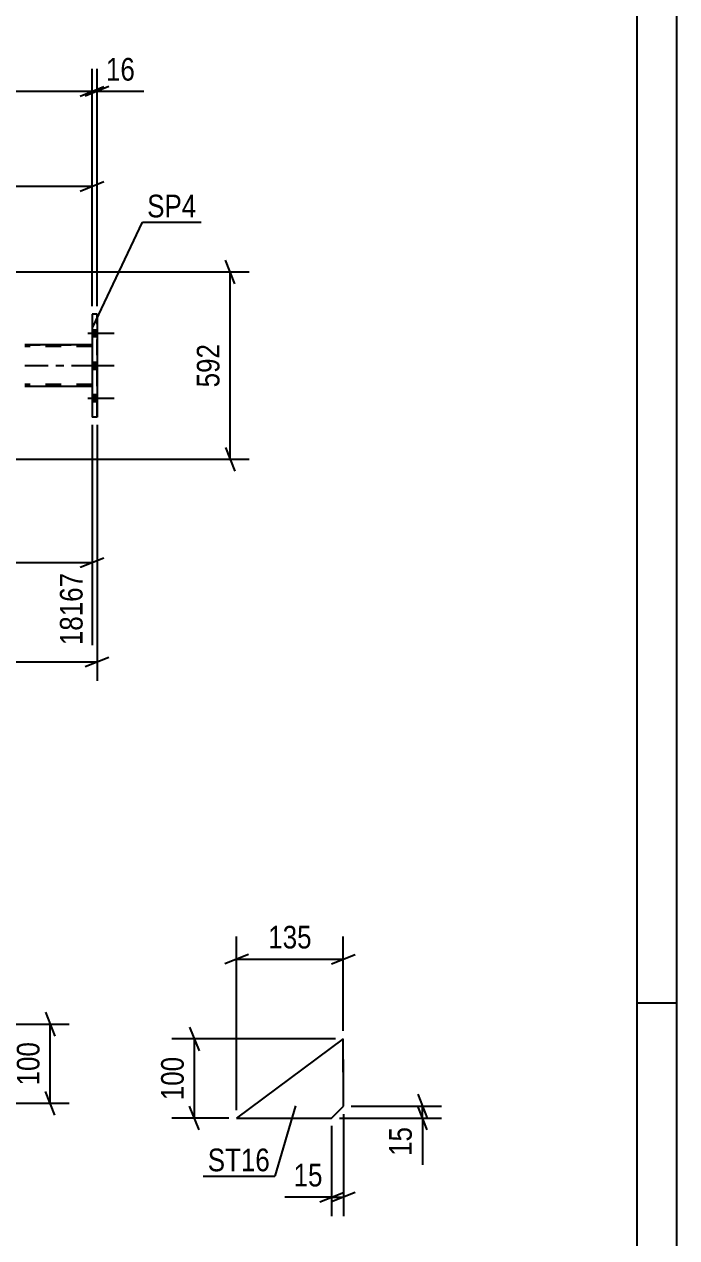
# Model space of a CAD drawing. Header units: millimetres. Extents: x 0 to 3251, y 0 to 594.
# Drawn here: x 758.5 to 841, y 119.3 to 272.7 of the extents above; entities that cross this region are included whole.
import ezdxf

# ---------------------------------------------------------------- set-up
doc = ezdxf.new("R2010")
doc.units = ezdxf.units.MM
doc.linetypes.add('DXK_LINE_DOT2', pattern=[3.9198, 1.9599, -1.9599])
doc.linetypes.add('DXK_LINE_DOT3', pattern=[5.9187, 2.979, -0.9799, 0.9799, -0.9799])
doc.styles.add('Arial Narrow', font='ARIALN.TTF', dxfattribs={"height": 0.2})

# ---------------------------------------------------------------- blocks, each defined once
blk = doc.blocks.new('Unknown-247352729-1137')
at = {"color": 5, "linetype": 'Continuous'}
for p, q in [((841, 0), (841, 594)), ((836, 5), (836, 589)), ((841, 149), (836, 149))]:
    blk.add_line(p, q, dxfattribs=at)
blk = doc.blocks.new('Part-247352729-4093 - 4010')
at = {"color": 2, "linetype": 'Continuous'}
for p, q in [((767.71, 236.08), (767.07, 236.08)), ((767.07, 236.08), (767.07, 223.08)), ((767.71, 236.08), (767.71, 223.08)), ((767.71, 223.08), (767.07, 223.08))]:
    blk.add_line(p, q, dxfattribs=at)
at = {"color": 7, "linetype": 'DXK_LINE_DOT2'}
for p, q in [((767.71, 223.08), (767.71, 236.08)), ((767.07, 232.08), (767.07, 223.08))]:
    blk.add_line(p, q, dxfattribs=at)
blk = doc.blocks.new('Part-247352729-4155 - 4010')
at = {"color": 2, "linetype": 'Continuous'}
for p, q in [((767.07, 232.22), (758.55, 232.22)), ((767.07, 226.94), (758.55, 226.94))]:
    blk.add_line(p, q, dxfattribs=at)
at = {"color": 7, "linetype": 'DXK_LINE_DOT2'}
for p, q in [((758.55, 232.22), (767.07, 232.22)), ((767.07, 231.98), (758.55, 231.98)), ((767.07, 232.22), (767.07, 226.94)), ((767.07, 227.18), (758.55, 227.18)), ((767.07, 226.94), (767.07, 226.97))]:
    blk.add_line(p, q, dxfattribs=at)
at = {"color": 7, "linetype": 'DXK_LINE_DOT3'}
blk.add_line((758.55, 229.58), (767.07, 229.58), dxfattribs=at)
blk = doc.blocks.new('Bolt-247352729-4268 - 4010')
at = {"linetype": 'Continuous'}
for points in [[(767.71, 233.24), (767.71, 234.12), (767.07, 234.12), (767.07, 233.24)], [(767.71, 233.24), (767.71, 234.12), (767.07, 234.12), (767.07, 233.24)], [(767.71, 233.24), (767.71, 234.12), (767.07, 234.12), (767.07, 233.24)], [(767.71, 229.14), (767.71, 230.02), (767.07, 230.02), (767.07, 229.14)], [(767.71, 229.14), (767.71, 230.02), (767.07, 230.02), (767.07, 229.14)], [(767.71, 225.04), (767.71, 225.92), (767.07, 225.92), (767.07, 225.04)], [(767.71, 225.04), (767.71, 225.92), (767.07, 225.92), (767.07, 225.04)], [(767.71, 225.04), (767.71, 225.92), (767.07, 225.92), (767.07, 225.04)]]:
    blk.add_hatch(color=1, dxfattribs=at).paths.add_polyline_path(points)
at = {"color": 1, "linetype": 'Continuous'}
for p, q in [((766.55, 233.68), (769.87, 233.68)), ((766.55, 233.68), (769.87, 233.68)), ((766.55, 233.68), (769.87, 233.68)), ((767.07, 234.12), (767.71, 234.12)), ((767.07, 234.12), (767.71, 234.12)), ((767.07, 234.12), (767.71, 234.12)), ((767.07, 233.24), (767.71, 233.24)), ((767.07, 233.24), (767.71, 233.24)), ((767.07, 233.24), (767.71, 233.24)), ((766.55, 229.58), (769.87, 229.58)), ((766.55, 229.58), (769.87, 229.58)), ((767.07, 230.02), (767.71, 230.02)), ((767.07, 230.02), (767.71, 230.02)), ((767.07, 229.14), (767.71, 229.14)), ((767.07, 229.14), (767.71, 229.14)), ((766.55, 225.48), (769.87, 225.48)), ((766.55, 225.48), (769.87, 225.48)), ((766.55, 225.48), (769.87, 225.48)), ((767.07, 225.92), (767.71, 225.92)), ((767.07, 225.92), (767.71, 225.92)), ((767.07, 225.92), (767.71, 225.92)), ((767.07, 225.04), (767.71, 225.04)), ((767.07, 225.04), (767.71, 225.04)), ((767.07, 225.04), (767.71, 225.04))]:
    blk.add_line(p, q, dxfattribs=at)
blk = doc.blocks.new('Part-247352729-5330 - 5324')
at = {"color": 2, "linetype": 'Continuous'}
for p, q in [((798.84, 144.48), (785.35, 134.48)), ((798.85, 135.98), (798.84, 144.48)), ((797.35, 134.48), (798.85, 135.98)), ((785.35, 134.48), (797.35, 134.48))]:
    blk.add_line(p, q, dxfattribs=at)
at = {"color": 7, "linetype": 'DXK_LINE_DOT2'}
for p, q in [((798.85, 135.98), (798.84, 144.48)), ((797.35, 134.48), (797.35, 134.48))]:
    blk.add_line(p, q, dxfattribs=at)
blk = doc.blocks.new('StraightDimension-247352729-5308 - 5268')
at = {"color": 7, "linetype": 'Continuous'}
for p, q in [((761.17, 147.84), (762.37, 144.84)), ((743.65, 146.34), (764.17, 146.34)), ((761.77, 136.34), (761.77, 146.34)), ((762.37, 134.84), (761.17, 137.84)), ((755.74, 136.34), (764.17, 136.34))]:
    blk.add_line(p, q, dxfattribs=at)
at = {"color": 0}
blk.add_wipeout([(761.02, 144.68), (756.82, 144.68), (756.82, 138), (761.02, 138)], dxfattribs=at)
at = {"color": 3, "style": 'Arial Narrow'}
blk.add_text('100', height=2.863, rotation=90.0002, dxfattribs=at).set_placement((760.42, 138.6))
blk = doc.blocks.new('StraightDimension-247352729-4330 - 4010')
at = {"color": 7, "linetype": 'Continuous'}
for p, q in [((785.13, 239.92), (783.93, 242.92)), ((672.8, 241.42), (786.93, 241.42)), ((784.53, 217.74), (784.53, 241.42)), ((783.93, 219.24), (785.13, 216.24)), ((672.81, 217.74), (786.93, 217.74))]:
    blk.add_line(p, q, dxfattribs=at)
at = {"color": 0}
blk.add_wipeout([(783.78, 232.92), (779.58, 232.92), (779.58, 226.23), (783.78, 226.23)], dxfattribs=at)
at = {"color": 3, "style": 'Arial Narrow'}
blk.add_text('592', height=2.863, rotation=90.0002, dxfattribs=at).set_placement((783.18, 226.83))
blk = doc.blocks.new('StraightDimension-247352729-15275 - 4010')
at = {"color": 7, "linetype": 'Continuous'}
for p, q in [((767.07, 237.08), (767.07, 267.1)), ((90.91, 264.25), (767.07, 264.25)), ((765.57, 263.65), (768.57, 264.85))]:
    blk.add_line(p, q, dxfattribs=at)
blk = doc.blocks.new('StraightDimension-247352729-4289 - 4010')
at = {"color": 7, "linetype": 'Continuous'}
for p, q in [((767.71, 222.08), (767.71, 189.74)), ((90.27, 192.14), (767.71, 192.14)), ((766.21, 191.54), (769.21, 192.74))]:
    blk.add_line(p, q, dxfattribs=at)
blk = doc.blocks.new('StraightDimension-247352729-15236 - 4010')
at = {"color": 7, "linetype": 'Continuous'}
for p, q in [((662, 233.61), (662, 255.09)), ((767.07, 237.08), (767.07, 255.09)), ((663.5, 252.84), (660.5, 251.64)), ((662, 252.24), (767.07, 252.24)), ((765.57, 251.64), (768.57, 252.84))]:
    blk.add_line(p, q, dxfattribs=at)
at = {"color": 0}
blk.add_wipeout([(718.79, 252.99), (718.79, 257.19), (710.28, 257.19), (710.28, 252.99)], dxfattribs=at)
at = {"color": 3, "style": 'Arial Narrow'}
blk.add_text('3736', height=2.863, dxfattribs=at).set_placement((710.88, 253.59))
blk = doc.blocks.new('StraightDimension-247352729-15242 - 4010')
at = {"color": 7, "linetype": 'Continuous'}
for p, q in [((767.07, 222.08), (767.07, 194.25)), ((662.01, 217.53), (662.01, 194.25)), ((663.51, 205.29), (660.51, 204.09)), ((662.01, 204.69), (767.07, 204.69)), ((765.57, 204.09), (768.57, 205.29))]:
    blk.add_line(p, q, dxfattribs=at)
at = {"color": 0}
blk.add_wipeout([(718.79, 205.44), (718.79, 209.64), (710.28, 209.64), (710.28, 205.44)], dxfattribs=at)
at = {"color": 0, "linetype": 'Continuous'}
blk.add_wipeout([(766.47, 203.99), (762.27, 203.99), (762.27, 193.65), (766.47, 193.65)], dxfattribs=at)
at = {"color": 3, "style": 'Arial Narrow'}
blk.add_text('3736', height=2.863, dxfattribs=at).set_placement((710.88, 206.04))
at = {"color": 3, "linetype": 'Continuous', "style": 'Arial Narrow'}
blk.add_text('18167', height=2.863, rotation=90.0002, dxfattribs=at).set_placement((765.87, 194.25))
blk = doc.blocks.new('StraightDimension-247352729-15274 - 4010')
at = {"color": 7, "linetype": 'Continuous'}
for p, q in [((767.07, 237.08), (767.07, 267.1)), ((767.71, 237.08), (767.71, 267.1)), ((765.57, 263.65), (768.57, 264.85)), ((769.21, 264.85), (766.21, 263.65)), ((767.07, 264.25), (767.71, 264.25))]:
    blk.add_line(p, q, dxfattribs=at)
at = {"color": 0}
blk.add_wipeout([(773.09, 265), (773.09, 269.2), (768.23, 269.2), (768.23, 265)], dxfattribs=at)
at = {"color": 7, "linetype": 'Continuous'}
blk.add_line((767.71, 264.25), (773.61, 264.25), dxfattribs=at)
blk.add_line((767.71, 264.25), (773.61, 264.25), dxfattribs=at)
at = {"color": 3, "style": 'Arial Narrow'}
blk.add_text('16', height=2.863, dxfattribs=at).set_placement((768.83, 265.6))
blk = doc.blocks.new('StraightDimension-247352729-5370 - 5324')
at = {"color": 7, "linetype": 'Continuous'}
for p, q in [((808.25, 137.48), (809.45, 134.48)), ((799.85, 135.98), (811.25, 135.98)), ((809.45, 132.98), (808.25, 135.98)), ((808.85, 134.48), (808.85, 135.98)), ((798.35, 134.48), (811.25, 134.48))]:
    blk.add_line(p, q, dxfattribs=at)
at = {"color": 0}
blk.add_wipeout([(808.1, 133.95), (803.9, 133.95), (803.9, 129.09), (808.1, 129.09)], dxfattribs=at)
at = {"color": 7, "linetype": 'Continuous'}
blk.add_line((808.85, 134.48), (808.85, 128.57), dxfattribs=at)
blk.add_line((808.85, 134.48), (808.85, 128.57), dxfattribs=at)
at = {"color": 3, "style": 'Arial Narrow'}
blk.add_text('15', height=2.863, rotation=90.0002, dxfattribs=at).set_placement((807.5, 129.69))
blk = doc.blocks.new('StraightDimension-247352729-5346 - 5324')
at = {"color": 7, "linetype": 'Continuous'}
for p, q in [((785.35, 135.48), (785.35, 157.41)), ((798.84, 145.48), (798.84, 157.41)), ((786.85, 155.16), (783.85, 153.96)), ((797.34, 153.96), (800.34, 155.16)), ((785.35, 154.56), (798.84, 154.56))]:
    blk.add_line(p, q, dxfattribs=at)
at = {"color": 0}
blk.add_wipeout([(795.44, 155.31), (795.44, 159.51), (788.75, 159.51), (788.75, 155.31)], dxfattribs=at)
at = {"color": 3, "style": 'Arial Narrow'}
blk.add_text('135', height=2.863, dxfattribs=at).set_placement((789.35, 155.91))
blk = doc.blocks.new('StraightDimension-247352729-5358 - 5324')
at = {"color": 7, "linetype": 'Continuous'}
for p, q in [((779.41, 145.98), (780.61, 142.98)), ((797.84, 144.48), (777.16, 144.48)), ((780.01, 134.48), (780.01, 144.48)), ((780.61, 132.98), (779.41, 135.98)), ((784.35, 134.48), (777.16, 134.48))]:
    blk.add_line(p, q, dxfattribs=at)
at = {"color": 0}
blk.add_wipeout([(779.26, 142.82), (775.06, 142.82), (775.06, 136.13), (779.26, 136.13)], dxfattribs=at)
at = {"color": 3, "style": 'Arial Narrow'}
blk.add_text('100', height=2.863, rotation=90.0002, dxfattribs=at).set_placement((778.66, 136.73))
blk = doc.blocks.new('StraightDimension-247352729-5332 - 5324')
at = {"color": 7, "linetype": 'Continuous'}
for p, q in [((798.85, 134.98), (798.85, 122.08)), ((797.35, 133.48), (797.35, 122.08)), ((795.85, 123.88), (798.85, 125.08)), ((800.35, 125.08), (797.35, 123.88)), ((797.35, 124.48), (798.85, 124.48))]:
    blk.add_line(p, q, dxfattribs=at)
at = {"color": 0}
blk.add_wipeout([(796.82, 125.23), (796.82, 129.43), (791.96, 129.43), (791.96, 125.23)], dxfattribs=at)
at = {"color": 7, "linetype": 'Continuous'}
blk.add_line((797.35, 124.48), (791.44, 124.48), dxfattribs=at)
blk.add_line((797.35, 124.48), (791.44, 124.48), dxfattribs=at)
at = {"color": 3, "style": 'Arial Narrow'}
blk.add_text('15', height=2.863, dxfattribs=at).set_placement((792.56, 125.83))
blk = doc.blocks.new('Mark-247352729-4089 - 4010')
at = {"color": 0}
blk.add_wipeout([(780.25, 248.32), (780.25, 251.32), (774.04, 251.32), (774.04, 248.32)], dxfattribs=at)
blk.add_wipeout([(780.25, 248.32), (780.25, 251.32), (774.04, 251.32), (774.04, 248.32)], dxfattribs=at)
at = {"color": 30, "linetype": 'Continuous'}
for p, q in [((767.15, 234.45), (773.44, 247.72)), ((773.44, 247.72), (780.85, 247.72))]:
    blk.add_line(p, q, dxfattribs=at)
at = {"color": 3, "style": 'Arial Narrow'}
blk.add_text('SP4', height=2.863, dxfattribs=at).set_placement((774.04, 248.32))
blk = doc.blocks.new('Mark-247352729-5326 - 5324')
at = {"color": 0}
blk.add_wipeout([(789.56, 127.75), (789.56, 130.75), (781.7, 130.75), (781.7, 127.75)], dxfattribs=at)
blk.add_wipeout([(789.56, 127.75), (789.56, 130.75), (781.7, 130.75), (781.7, 127.75)], dxfattribs=at)
at = {"color": 30, "linetype": 'Continuous'}
for p in [(792.8, 136.03), (781.1, 127.15)]:
    blk.add_line(p, (790.16, 127.15), dxfattribs=at)
at = {"color": 3, "style": 'Arial Narrow'}
blk.add_text('ST16', height=2.863, dxfattribs=at).set_placement((781.7, 127.75))

msp = doc.modelspace()

# ---------------------------------------------------------------- block references
for name in ['Unknown-247352729-1137', 'Part-247352729-4093 - 4010', 'Bolt-247352729-4268 - 4010', 'Part-247352729-4155 - 4010', 'Part-247352729-5330 - 5324']:
    msp.add_blockref(name, (0, 0))

# ---------------------------------------------------------------- next in the draw order: block references
for name in ['StraightDimension-247352729-4330 - 4010', 'StraightDimension-247352729-5308 - 5268', 'StraightDimension-247352729-5370 - 5324']:
    msp.add_blockref(name, (0, 0))

# ---------------------------------------------------------------- next in the draw order: block references
for name in ['StraightDimension-247352729-15275 - 4010', 'StraightDimension-247352729-4289 - 4010', 'StraightDimension-247352729-5346 - 5324']:
    msp.add_blockref(name, (0, 0))

# ---------------------------------------------------------------- next in the draw order: block references
for name in ['StraightDimension-247352729-15236 - 4010', 'StraightDimension-247352729-15242 - 4010', 'StraightDimension-247352729-5358 - 5324']:
    msp.add_blockref(name, (0, 0))

# ---------------------------------------------------------------- next in the draw order: block references
for name in ['StraightDimension-247352729-15274 - 4010', 'StraightDimension-247352729-5332 - 5324']:
    msp.add_blockref(name, (0, 0))

# ---------------------------------------------------------------- next in the draw order: block references
for name in ['Mark-247352729-4089 - 4010', 'Mark-247352729-5326 - 5324']:
    msp.add_blockref(name, (0, 0))

doc.saveas('drawing.dxf')
